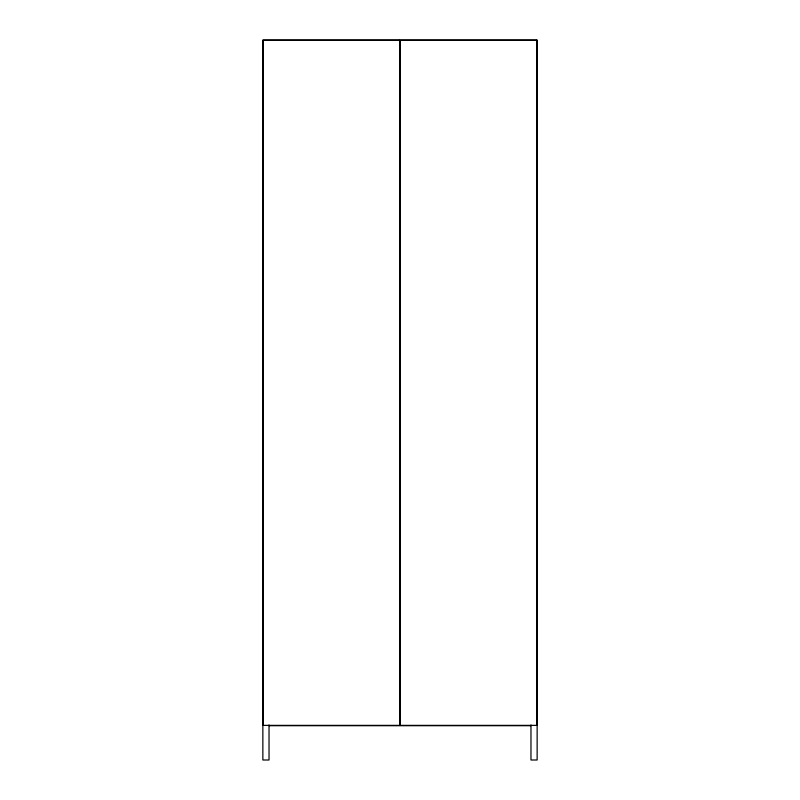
<?xml version="1.0" encoding="UTF-8"?>
<svg xmlns="http://www.w3.org/2000/svg" width="800" height="800" viewBox="0 0 800 800"><rect width="100%" height="100%" fill="white"/><g stroke="black" fill="none" stroke-linecap="round" stroke-linejoin="round"><path stroke-width="1.2" d="M269.03 725.71L530.97 725.71M530.97 725L530.97 760L537.14 760L537.14 40L262.86 40L262.86 760L269.03 760L269.03 725M399.66 40.34L263.2 40.34L263.2 725.37L399.66 725.37L399.66 40.34M536.8 40.34L400.34 40.34L400.34 725.37L536.8 725.37L536.8 40.34"/></g></svg>
